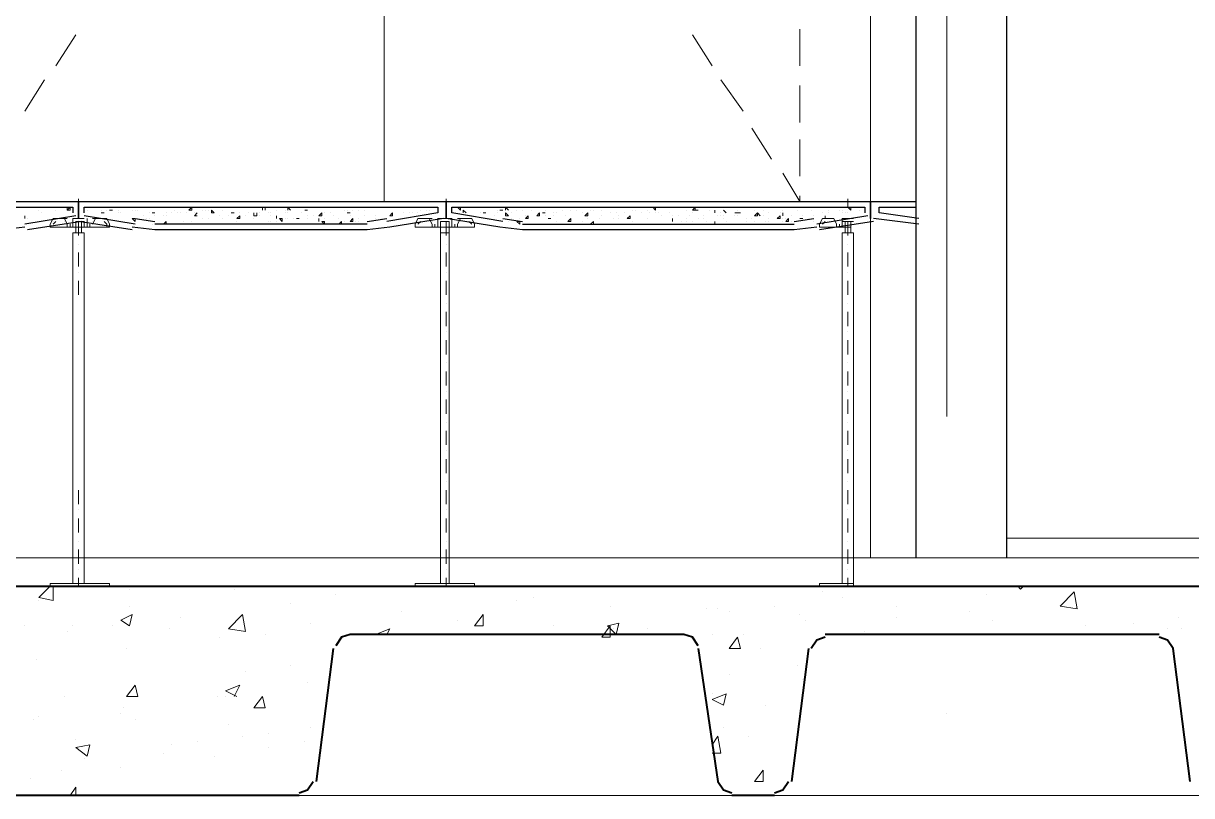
# Model space of a CAD drawing. Header units: millimetres. Extents: x 182 to 575, y -105 to 95.
# Drawn here: x 375.944 to 377.911, y 4.172 to 5.472 of the extents above; entities that cross this region are included whole.
import ezdxf

# ---------------------------------------------------------------- set-up
doc = ezdxf.new("R2010")
doc.units = ezdxf.units.MM
doc.header["$MEASUREMENT"] = 0
doc.layers.add('PDF_Geometry', color=7, linetype='Continuous')

msp = doc.modelspace()

# ---------------------------------------------------------------- linework, layer by layer
at = {"layer": 'PDF_Geometry', "lineweight": 13}
for points in [[(377.3702, 8.2245), (377.3702, 4.5722)], [(377.4988, 4.8103), (377.4988, 5.8103)], [(375.9988, 5.4007), (376.0321, 5.4531)], [(377.1036, 5.4007), (377.0702, 5.4531)], [(377.2512, 5.4626), (377.2512, 5.4007)], [(375.9464, 5.3245), (375.9798, 5.3769)], [(377.1559, 5.3245), (377.1179, 5.3769)], [(377.2512, 5.3674), (377.2512, 5.3055)], [(377.2036, 5.2436), (377.1702, 5.296)], [(377.2512, 5.2769), (377.2512, 5.215)], [(377.2512, 5.1817), (377.2512, 5.1722), (377.2226, 5.2198)], [(376.0369, 5.1769), (376.0369, 5.1626)], [(376.656, 5.1769), (376.656, 5.1626)], [(377.3321, 5.1769), (377.3321, 5.1626)], [(375.9464, 5.1626), (375.9464, 5.1626)], [(375.9464, 5.1626), (375.9464, 5.1626)], [(375.9702, 5.1626), (375.9702, 5.1626)], [(375.9702, 5.1579), (375.9702, 5.1579)], [(375.975, 5.1531), (375.975, 5.1531)], [(375.9798, 5.1722), (376.2321, 5.1722)], [(375.9845, 5.1626), (375.9845, 5.1626)], [(375.9988, 5.1626), (375.9988, 5.1626)], [(375.9988, 5.1579), (375.9988, 5.1579)], [(376.0036, 5.1626), (376.0036, 5.1626)], [(376.0179, 5.1626), (376.0179, 5.1579), (376.0226, 5.1626)], [(376.0226, 5.1626), (376.0226, 5.1626)], [(376.0274, 5.1579), (376.0274, 5.1579)], [(376.0369, 5.1531), (376.0369, 5.1531)], [(376.0512, 5.1626), (376.0512, 5.1626)], [(376.0512, 5.1579), (376.0512, 5.1579)], [(376.0702, 5.1626), (376.0702, 5.1626)], [(376.075, 5.1579), (376.075, 5.1579)], [(376.075, 5.1531), (376.0798, 5.1531)], [(376.0798, 5.1531), (376.0798, 5.1531)], [(376.0845, 5.1579), (376.0845, 5.1579)], [(376.094, 5.1579), (376.094, 5.1579)], [(376.1036, 5.1579), (376.1036, 5.1579)], [(376.1036, 5.1531), (376.1036, 5.1531)], [(376.1083, 5.1531), (376.1083, 5.1531)], [(376.1131, 5.1626), (376.1131, 5.1626)], [(376.1179, 5.1626), (376.1179, 5.1626)], [(376.1274, 5.1579), (376.1274, 5.1579)], [(376.1321, 5.1579), (376.1321, 5.1579)], [(376.1369, 5.1579), (376.1369, 5.1579)], [(376.1464, 5.1626), (376.1464, 5.1626)], [(376.1512, 5.1626), (376.1512, 5.1626)], [(376.156, 5.1531), (376.156, 5.1531)], [(376.1607, 5.1531), (376.1655, 5.1531)], [(376.1607, 5.1531), (376.1607, 5.1531)], [(376.1655, 5.1531), (376.1655, 5.1531)], [(376.175, 5.1626), (376.175, 5.1626)], [(376.1845, 5.1531), (376.1845, 5.1531)], [(376.1893, 5.1626), (376.1893, 5.1626)], [(376.1893, 5.1626), (376.1893, 5.1626)], [(376.194, 5.1626), (376.1893, 5.1626)], [(376.194, 5.1531), (376.194, 5.1531)], [(376.1988, 5.1579), (376.1988, 5.1579)], [(376.2036, 5.1531), (376.2036, 5.1531)], [(376.2083, 5.1531), (376.2083, 5.1531)], [(376.2083, 5.1531), (376.2083, 5.1531)], [(376.2179, 5.1531), (376.2179, 5.1531)], [(376.2274, 5.1579), (376.2274, 5.1579)], [(376.2274, 5.1579), (376.2274, 5.1579)], [(376.2369, 5.1483), (376.2321, 5.1483), (376.2369, 5.1531)], [(376.2321, 5.1531), (376.2321, 5.1531)], [(376.2369, 5.1531), (376.2369, 5.1531)], [(376.2464, 5.1579), (376.2464, 5.1579)], [(376.2512, 5.1579), (376.2512, 5.1579)], [(376.256, 5.1579), (376.256, 5.1579)], [(376.2607, 5.1626), (376.2607, 5.1626)], [(376.2655, 5.1531), (376.2655, 5.1531)], [(376.2702, 5.1626), (376.2702, 5.1626)], [(376.275, 5.1626), (376.275, 5.1626)], [(376.275, 5.1626), (376.275, 5.1626)], [(376.275, 5.1626), (376.275, 5.1626)], [(376.2798, 5.1626), (376.2798, 5.1626)], [(376.2798, 5.1579), (376.2798, 5.1579)], [(376.2988, 5.1531), (376.2988, 5.1531)], [(376.3083, 5.1531), (376.3083, 5.1531)], [(376.3226, 5.1531), (376.3226, 5.1531)], [(376.3369, 5.1531), (376.3369, 5.1483), (376.3321, 5.1483), (376.3321, 5.1531)], [(376.3321, 5.1531), (376.3321, 5.1531)], [(376.3321, 5.1531), (376.3321, 5.1531)], [(376.3417, 5.1531), (376.3417, 5.1531)], [(376.3464, 5.1579), (376.3464, 5.1626), (376.3512, 5.1626), (376.3512, 5.1579)], [(376.356, 5.1722), (376.6036, 5.1722)], [(376.356, 5.1531), (376.356, 5.1531)], [(376.3607, 5.1531), (376.3607, 5.1531)], [(376.3702, 5.1579), (376.3702, 5.1579)], [(376.3845, 5.1626), (376.3845, 5.1626)], [(376.3845, 5.1579), (376.3845, 5.1579)], [(376.3845, 5.1531), (376.3845, 5.1531)], [(376.3893, 5.1579), (376.3893, 5.1626), (376.394, 5.1579)], [(376.3893, 5.1579), (376.3893, 5.1579)], [(376.3893, 5.1531), (376.3893, 5.1531)], [(376.4036, 5.1626), (376.4036, 5.1626)], [(376.4083, 5.1626), (376.4083, 5.1626)], [(376.4131, 5.1531), (376.4131, 5.1531)], [(376.4179, 5.1579), (376.4179, 5.1579)], [(376.4226, 5.1579), (376.4226, 5.1579)], [(376.4464, 5.1626), (376.4464, 5.1626)], [(376.4512, 5.1531), (376.4512, 5.1531)], [(376.4607, 5.1531), (376.4607, 5.1531)], [(376.4607, 5.1531), (376.4607, 5.1531)], [(376.4845, 5.1579), (376.4845, 5.1579)], [(376.4845, 5.1579), (376.4845, 5.1579)], [(376.4893, 5.1579), (376.4893, 5.1579)], [(376.494, 5.1531), (376.494, 5.1531)], [(376.4988, 5.1579), (376.4988, 5.1579)], [(376.5083, 5.1579), (376.5083, 5.1579)], [(376.5179, 5.1626), (376.5179, 5.1626)], [(376.5179, 5.1579), (376.5179, 5.1579)], [(376.5369, 5.1626), (376.5369, 5.1626)], [(376.5464, 5.1626), (376.5464, 5.1626)], [(376.5798, 5.1626), (376.5798, 5.1626)], [(376.5845, 5.1531), (376.5845, 5.1531)], [(376.594, 5.1531), (376.594, 5.1531)], [(376.5988, 5.1531), (376.5988, 5.1531)], [(376.6083, 5.1626), (376.6083, 5.1626)], [(376.6083, 5.1626), (376.6083, 5.1626)], [(376.6083, 5.1531), (376.6083, 5.1531)], [(376.6131, 5.1626), (376.6131, 5.1626)], [(376.6131, 5.1626), (376.6131, 5.1626)], [(376.6131, 5.1579), (376.6131, 5.1579)], [(376.6226, 5.1579), (376.6226, 5.1579)], [(376.6274, 5.1579), (376.6274, 5.1579)], [(376.6369, 5.1626), (376.6369, 5.1626)], [(376.656, 5.1531), (376.656, 5.1531)], [(376.675, 5.1626), (376.675, 5.1626)], [(376.6845, 5.1531), (376.6845, 5.1579), (376.6893, 5.1531)], [(376.6845, 5.1531), (376.6845, 5.1531)], [(376.7036, 5.1626), (376.7036, 5.1626)], [(376.7131, 5.1531), (376.7131, 5.1531)], [(376.7226, 5.1531), (376.7226, 5.1531)], [(376.7226, 5.1531), (376.7226, 5.1531)], [(376.7321, 5.1722), (376.9798, 5.1722)], [(376.7417, 5.1626), (376.7417, 5.1626)], [(376.7417, 5.1579), (376.7417, 5.1579)], [(376.7417, 5.1531), (376.7417, 5.1531)], [(376.7512, 5.1579), (376.7512, 5.1579)], [(376.7559, 5.1579), (376.7559, 5.1626), (376.7607, 5.1579)], [(376.7559, 5.1579), (376.7559, 5.1579)], [(376.7655, 5.1626), (376.7655, 5.1626)], [(376.7655, 5.1531), (376.7655, 5.1531)], [(376.7702, 5.1626), (376.7702, 5.1626)], [(376.775, 5.1579), (376.775, 5.1579)], [(376.7845, 5.1579), (376.7845, 5.1579)], [(376.794, 5.1626), (376.794, 5.1626)], [(376.7988, 5.1579), (376.7988, 5.1579)], [(376.8036, 5.1626), (376.8036, 5.1626)], [(376.8179, 5.1531), (376.8179, 5.1531)], [(376.8226, 5.1579), (376.8226, 5.1579)], [(376.8226, 5.1531), (376.8226, 5.1531)], [(376.8369, 5.1531), (376.8369, 5.1531)], [(376.8417, 5.1531), (376.8417, 5.1531)], [(376.8512, 5.1579), (376.8512, 5.1579)], [(376.8655, 5.1579), (376.8655, 5.1579)], [(376.8655, 5.1579), (376.8655, 5.1579)], [(376.875, 5.1579), (376.875, 5.1579)], [(376.8845, 5.1531), (376.8845, 5.1531)], [(376.894, 5.1626), (376.894, 5.1626)], [(376.894, 5.1626), (376.894, 5.1626)], [(376.8988, 5.1579), (376.8988, 5.1579)], [(376.9036, 5.1579), (376.9036, 5.1579)], [(376.9179, 5.1579), (376.9179, 5.1579)], [(376.9321, 5.1531), (376.9321, 5.1531)], [(376.9369, 5.1626), (376.9369, 5.1626)], [(376.9417, 5.1531), (376.9417, 5.1531)], [(376.9512, 5.1626), (376.9512, 5.1626)], [(376.956, 5.1531), (376.956, 5.1531)], [(376.9702, 5.1579), (376.9702, 5.1579)], [(376.975, 5.1579), (376.975, 5.1579)], [(376.9845, 5.1531), (376.9845, 5.1531)], [(376.994, 5.1579), (376.994, 5.1579)], [(376.9988, 5.1531), (376.9988, 5.1531)], [(377.0036, 5.1626), (377.0036, 5.1626)], [(377.0036, 5.1626), (377.0036, 5.1626)], [(377.0083, 5.1531), (377.0083, 5.1531)], [(377.0131, 5.1531), (377.0131, 5.1531)], [(377.0226, 5.1626), (377.0226, 5.1626)], [(377.0321, 5.1531), (377.0321, 5.1531)], [(377.0369, 5.1626), (377.0369, 5.1626)], [(377.0369, 5.1626), (377.0369, 5.1626)], [(377.0369, 5.1626), (377.0369, 5.1626)], [(377.0607, 5.1579), (377.0607, 5.1579)], [(377.0655, 5.1626), (377.0655, 5.1626)], [(377.0655, 5.1626), (377.0702, 5.1626)], [(377.0702, 5.1626), (377.0702, 5.1626)], [(377.0702, 5.1531), (377.0702, 5.1531)], [(377.075, 5.1626), (377.075, 5.1626)], [(377.0798, 5.1579), (377.0798, 5.1579)], [(377.094, 5.1626), (377.094, 5.1626)], [(377.0988, 5.1579), (377.0988, 5.1579)], [(377.1036, 5.1722), (377.3702, 5.1722)], [(377.1083, 5.1531), (377.1083, 5.1531)], [(377.1179, 5.1531), (377.1179, 5.1531)], [(377.1226, 5.1626), (377.1226, 5.1626)], [(377.1226, 5.1579), (377.1226, 5.1579)], [(377.1417, 5.1531), (377.1417, 5.1531)], [(377.1464, 5.1626), (377.1464, 5.1626)], [(377.1464, 5.1579), (377.1464, 5.1579)], [(377.1464, 5.1531), (377.1464, 5.1531)], [(377.1512, 5.1531), (377.1512, 5.1531)], [(377.175, 5.1626), (377.175, 5.1626)], [(377.175, 5.1579), (377.175, 5.1579)], [(377.1798, 5.1483), (377.1798, 5.1531), (377.175, 5.1483), (377.1798, 5.1483), (377.1798, 5.1531), (377.1845, 5.1483)], [(377.1893, 5.1626), (377.1893, 5.1626)], [(377.1893, 5.1579), (377.1893, 5.1579)], [(377.1988, 5.1531), (377.1988, 5.1531)], [(377.2083, 5.1626), (377.2083, 5.1626)], [(377.2179, 5.1626), (377.2179, 5.1626)], [(377.2179, 5.1531), (377.2179, 5.1531)], [(377.2226, 5.1579), (377.2226, 5.1579)], [(377.2417, 5.1626), (377.2417, 5.1626)], [(377.2464, 5.1579), (377.2464, 5.1579)], [(377.2512, 5.1626), (377.2512, 5.1626)], [(377.2702, 5.1579), (377.2702, 5.1579)], [(377.2893, 5.1531), (377.2893, 5.1531)], [(377.2988, 5.1579), (377.2988, 5.1579)], [(377.2988, 5.1531), (377.2988, 5.1531)], [(377.2988, 5.1531), (377.2988, 5.1531)], [(377.3179, 5.1579), (377.3179, 5.1579)], [(377.3226, 5.1579), (377.3226, 5.1579)], [(377.3226, 5.1531), (377.3226, 5.1531)], [(377.3274, 5.1531), (377.3274, 5.1531)], [(377.3321, 5.1531), (377.3321, 5.1531)], [(377.3417, 5.1626), (377.3417, 5.1626)], [(377.3512, 5.1626), (377.3512, 5.1626)], [(377.3512, 5.1579), (377.3512, 5.1579)], [(377.3512, 5.1579), (377.3512, 5.1579)], [(377.3512, 5.1579), (377.3512, 5.1579)], [(375.9464, 5.1483), (375.9464, 5.1483)], [(375.9464, 5.1436), (375.9464, 5.1436)], [(375.9512, 5.1436), (375.9512, 5.1436)], [(376.0369, 5.1388), (376.0369, 5.115)], [(376.1321, 5.1436), (376.1321, 5.1436)], [(376.1464, 5.1483), (376.1464, 5.1483)], [(376.1512, 5.1436), (376.1512, 5.1436)], [(376.156, 5.1436), (376.156, 5.1436)], [(376.1607, 5.1341), (376.1607, 5.1341)], [(376.1655, 5.1483), (376.1655, 5.1483)], [(376.1798, 5.1483), (376.1798, 5.1483)], [(376.1798, 5.1341), (376.1845, 5.1388), (376.1845, 5.1341)], [(376.1845, 5.1483), (376.1845, 5.1483)], [(376.1893, 5.1341), (376.1893, 5.1341)], [(376.194, 5.1341), (376.194, 5.1341)], [(376.194, 5.1341), (376.194, 5.1341)], [(376.194, 5.1341), (376.194, 5.1341)], [(376.2036, 5.1341), (376.2036, 5.1341)], [(376.2131, 5.1388), (376.2131, 5.1388)], [(376.2274, 5.1388), (376.2274, 5.1388)], [(376.2369, 5.1483), (376.2369, 5.1483)], [(376.2464, 5.1436), (376.2464, 5.1436)], [(376.256, 5.1436), (376.256, 5.1436)], [(376.256, 5.1436), (376.256, 5.1436)], [(376.275, 5.1483), (376.275, 5.1483)], [(376.2798, 5.1436), (376.2798, 5.1436)], [(376.2893, 5.1483), (376.2893, 5.1483)], [(376.3036, 5.1388), (376.3036, 5.1388)], [(376.3083, 5.1483), (376.3083, 5.1483)], [(376.3083, 5.1483), (376.3083, 5.1483)], [(376.3179, 5.1483), (376.3179, 5.1483)], [(376.3274, 5.1341), (376.3274, 5.1341)], [(376.3321, 5.1436), (376.3321, 5.1436)], [(376.3321, 5.1341), (376.3321, 5.1341)], [(376.3417, 5.1483), (376.3417, 5.1483)], [(376.356, 5.1388), (376.356, 5.1388)], [(376.3607, 5.1483), (376.3607, 5.1483)], [(376.3607, 5.1388), (376.3607, 5.1388)], [(376.3702, 5.1483), (376.3702, 5.1483)], [(376.3702, 5.1436), (376.3702, 5.1436)], [(376.3702, 5.1388), (376.3702, 5.1388)], [(376.3702, 5.1341), (376.3702, 5.1341)], [(376.3845, 5.1436), (376.3845, 5.1436)], [(376.3893, 5.1436), (376.3893, 5.1436)], [(376.3988, 5.1436), (376.3988, 5.1436)], [(376.3988, 5.1436), (376.3988, 5.1436)], [(376.4083, 5.1436), (376.4083, 5.1436)], [(376.4083, 5.1436), (376.4083, 5.1436)], [(376.4226, 5.1483), (376.4226, 5.1483)], [(376.4226, 5.1436), (376.4226, 5.1436)], [(376.4321, 5.1483), (376.4321, 5.1483)], [(376.4321, 5.1483), (376.4321, 5.1483)], [(376.4321, 5.1483), (376.4321, 5.1483)], [(376.4417, 5.1483), (376.4417, 5.1483)], [(376.4417, 5.1388), (376.4417, 5.1388)], [(376.4512, 5.1436), (376.4512, 5.1436)], [(376.4607, 5.1341), (376.4607, 5.1341)], [(376.4655, 5.1483), (376.4655, 5.1483)], [(376.4702, 5.1341), (376.4702, 5.1341)], [(376.475, 5.1436), (376.475, 5.1436)], [(376.4845, 5.1388), (376.4845, 5.1388)], [(376.4845, 5.1388), (376.4845, 5.1388)], [(376.494, 5.1483), (376.494, 5.1483)], [(376.5036, 5.1388), (376.5036, 5.1388)], [(376.5036, 5.1388), (376.5036, 5.1388)], [(376.5083, 5.1436), (376.5083, 5.1436)], [(376.5083, 5.1388), (376.5083, 5.1388)], [(376.5131, 5.1341), (376.5131, 5.1341)], [(376.5131, 5.1341), (376.5131, 5.1341)], [(376.5179, 5.1483), (376.5179, 5.1483)], [(376.5226, 5.1341), (376.5226, 5.1341)], [(376.5226, 5.1341), (376.5226, 5.1341)], [(376.5321, 5.1388), (376.5321, 5.1388)], [(376.5369, 5.1483), (376.5369, 5.1483)], [(376.5369, 5.1436), (376.5369, 5.1436)], [(376.5369, 5.1436), (376.5369, 5.1436)], [(376.5464, 5.1436), (376.5464, 5.1436)], [(376.5464, 5.1436), (376.5464, 5.1436)], [(376.5607, 5.1483), (376.5607, 5.1483)], [(376.5655, 5.1483), (376.5655, 5.1483)], [(376.5655, 5.1483), (376.5655, 5.1483)], [(376.656, 5.1388), (376.656, 5.115)], [(376.7369, 5.1483), (376.7369, 5.1483)], [(376.7607, 5.1388), (376.7607, 5.1388)], [(376.7655, 5.1436), (376.7655, 5.1436)], [(376.775, 5.1388), (376.775, 5.1388)], [(376.7798, 5.1436), (376.7798, 5.1436)], [(376.7845, 5.1341), (376.7845, 5.1341)], [(376.7893, 5.1483), (376.7893, 5.1483)], [(376.794, 5.1436), (376.794, 5.1436)], [(376.8083, 5.1483), (376.8083, 5.1483)], [(376.8179, 5.1341), (376.8179, 5.1341)], [(376.8226, 5.1483), (376.8226, 5.1483)], [(376.8274, 5.1436), (376.8274, 5.1436)], [(376.8274, 5.1436), (376.8321, 5.1436)], [(376.8321, 5.1436), (376.8321, 5.1436)], [(376.8369, 5.1483), (376.8369, 5.1483)], [(376.8417, 5.1388), (376.8417, 5.1388)], [(376.8512, 5.1341), (376.8512, 5.1341)], [(376.8512, 5.1341), (376.8512, 5.1341)], [(376.856, 5.1483), (376.856, 5.1483)], [(376.856, 5.1341), (376.856, 5.1341)], [(376.8655, 5.1436), (376.8655, 5.1436)], [(376.875, 5.1341), (376.875, 5.1341)], [(376.8845, 5.1388), (376.8845, 5.1388)], [(376.8845, 5.1341), (376.8845, 5.1341)], [(376.894, 5.1436), (376.894, 5.1436)], [(376.9036, 5.1388), (376.9036, 5.1388)], [(376.9131, 5.1436), (376.9131, 5.1436)], [(376.9179, 5.1483), (376.9179, 5.1483)], [(376.9179, 5.1341), (376.9179, 5.1341)], [(376.9179, 5.1341), (376.9179, 5.1341)], [(376.9369, 5.1436), (376.9369, 5.1436)], [(376.9369, 5.1341), (376.9369, 5.1341)], [(376.9369, 5.1341), (376.9369, 5.1341)], [(376.9417, 5.1341), (376.9417, 5.1341)], [(376.9464, 5.1483), (376.9464, 5.1483)], [(376.9464, 5.1436), (376.9464, 5.1436)], [(376.9655, 5.1483), (376.9655, 5.1483)], [(376.9702, 5.1388), (376.9702, 5.1388)], [(376.994, 5.1436), (376.994, 5.1436)], [(377.0179, 5.1483), (377.0179, 5.1483)], [(377.0179, 5.1341), (377.0179, 5.1341)], [(377.0321, 5.1341), (377.0321, 5.1341)], [(377.0369, 5.1483), (377.0369, 5.1483)], [(377.0369, 5.1436), (377.0369, 5.1436)], [(377.0464, 5.1483), (377.0464, 5.1483)], [(377.0512, 5.1388), (377.0512, 5.1388)], [(377.0607, 5.1436), (377.0607, 5.1436)], [(377.0607, 5.1388), (377.0607, 5.1388)], [(377.0655, 5.1483), (377.0655, 5.1483)], [(377.0702, 5.1388), (377.0702, 5.1388)], [(377.0798, 5.1436), (377.0798, 5.1436)], [(377.0893, 5.1483), (377.0893, 5.1483)], [(377.0893, 5.1436), (377.0893, 5.1436)], [(377.094, 5.1388), (377.094, 5.1388)], [(377.0988, 5.1341), (377.0988, 5.1341)], [(377.1083, 5.1388), (377.1083, 5.1388)], [(377.1131, 5.1483), (377.1131, 5.1483)], [(377.1179, 5.1483), (377.1179, 5.1483)], [(377.1226, 5.1483), (377.1226, 5.1483)], [(377.1226, 5.1436), (377.1226, 5.1436)], [(377.1274, 5.1388), (377.1274, 5.1388)], [(377.1417, 5.1483), (377.1417, 5.1483)], [(377.1464, 5.1483), (377.1464, 5.1483)], [(377.1607, 5.1436), (377.1607, 5.1436)], [(377.1607, 5.1388), (377.1607, 5.1388)], [(377.1702, 5.1436), (377.1702, 5.1436)], [(377.175, 5.1483), (377.175, 5.1483)], [(377.175, 5.1388), (377.175, 5.1388)], [(377.1798, 5.1483), (377.1798, 5.1483)], [(377.1798, 5.1341), (377.1798, 5.1341)], [(377.1798, 5.1341), (377.1845, 5.1341)], [(377.1893, 5.1483), (377.1893, 5.1483)], [(377.194, 5.1388), (377.194, 5.1388)], [(377.1988, 5.1436), (377.1988, 5.1436)], [(377.1988, 5.1388), (377.1988, 5.1388)], [(377.2226, 5.1483), (377.2226, 5.1483)], [(377.2226, 5.1436), (377.2226, 5.1436)], [(377.2226, 5.1388), (377.2226, 5.1388)], [(377.2274, 5.1436), (377.2274, 5.1436)], [(377.2369, 5.1483), (377.2369, 5.1483)], [(377.2369, 5.1388), (377.2369, 5.1388)], [(377.2512, 5.1436), (377.2512, 5.1436)], [(377.2512, 5.1436), (377.2512, 5.1436)], [(377.256, 5.1436), (377.2512, 5.1436)], [(377.2512, 5.1436), (377.2512, 5.1436)], [(377.2512, 5.1436), (377.2512, 5.1436)], [(377.256, 5.1483), (377.256, 5.1483)], [(377.2655, 5.1436), (377.2655, 5.1436)], [(377.275, 5.1483), (377.275, 5.1483)], [(377.275, 5.1388), (377.275, 5.1388)], [(377.294, 5.1483), (377.294, 5.1483)], [(377.294, 5.1436), (377.294, 5.1436)], [(377.3321, 5.1388), (377.3321, 5.115)], [(376.0369, 5.1007), (376.0369, 5.1007)], [(376.656, 5.1007), (376.656, 5.1007)], [(377.3321, 5.1007), (377.3321, 5.1007)], [(376.0369, 5.0864), (376.0369, 5.0626)], [(376.656, 5.0864), (376.656, 5.0626)], [(377.3321, 5.0864), (377.3321, 5.0626)], [(376.0369, 5.0531), (376.0369, 5.0531)], [(376.0369, 5.0388), (376.0369, 5.015)], [(376.656, 5.0531), (376.656, 5.0531)], [(376.656, 5.0388), (376.656, 5.015)], [(377.3321, 5.0531), (377.3321, 5.0531)], [(377.3321, 5.0388), (377.3321, 5.015)], [(376.656, 5.0007), (376.656, 5.0007)], [(377.3321, 5.0007), (377.3321, 5.0007)], [(376.656, 4.9864), (376.656, 4.9626)], [(377.3321, 4.9864), (377.3321, 4.9626)], [(376.656, 4.9531), (376.656, 4.9531)], [(376.656, 4.9388), (376.656, 4.915)], [(377.3321, 4.9531), (377.3321, 4.9531)], [(377.3321, 4.9388), (377.3321, 4.915)], [(376.656, 4.9007), (376.656, 4.9007)], [(377.3321, 4.9007), (377.3321, 4.9007)], [(376.656, 4.8864), (376.656, 4.8626)], [(377.3321, 4.8864), (377.3321, 4.8626)], [(376.656, 4.8531), (376.656, 4.8531)], [(376.656, 4.8388), (376.656, 4.815)], [(377.3321, 4.8531), (377.3321, 4.8531)], [(377.3321, 4.8388), (377.3321, 4.815)], [(376.656, 4.8007), (376.656, 4.8007)], [(377.3321, 4.8007), (377.3321, 4.8007)], [(376.656, 4.7864), (376.656, 4.7626)], [(377.3321, 4.7864), (377.3321, 4.7626)], [(376.656, 4.7531), (376.656, 4.7531)], [(377.3321, 4.7531), (377.3321, 4.7531)], [(376.656, 4.7388), (376.656, 4.715)], [(377.3321, 4.7388), (377.3321, 4.715)], [(376.656, 4.7007), (376.656, 4.7007)], [(377.3321, 4.7007), (377.3321, 4.7007)], [(376.0369, 4.6864), (376.0369, 4.6626)], [(376.656, 4.6864), (376.656, 4.6626)], [(377.3321, 4.6864), (377.3321, 4.6626)], [(376.0369, 4.6531), (376.0369, 4.6531)], [(376.656, 4.6531), (376.656, 4.6531)], [(377.3321, 4.6531), (377.3321, 4.6531)], [(376.0369, 4.6388), (376.0369, 4.615)], [(376.656, 4.6388), (376.656, 4.615)], [(377.3321, 4.6388), (377.3321, 4.615)], [(377.5988, 4.6055), (382.8702, 4.6055)], [(376.0369, 4.6007), (376.0369, 4.6007)], [(376.0369, 4.5864), (376.0369, 4.5626)], [(376.656, 4.6007), (376.656, 4.6007)], [(376.656, 4.5864), (376.656, 4.5626)], [(377.3321, 4.6007), (377.3321, 4.6007)], [(377.3321, 4.5864), (377.3321, 4.5626)], [(364.4655, 4.5722), (383.4702, 4.5722)], [(376.0369, 4.5531), (376.0369, 4.5531)], [(376.656, 4.5531), (376.656, 4.5531)], [(377.3321, 4.5531), (377.3321, 4.5531)], [(376.0369, 4.5388), (376.0369, 4.5245)], [(376.1321, 4.5245), (376.0417, 4.5245)], [(376.656, 4.5388), (376.656, 4.5245)], [(377.3321, 4.5388), (377.3321, 4.5245)], [(377.4988, 4.3103), (377.4988, 4.3103)], [(387.8893, 4.1722), (383.2464, 4.1722), (364.6702, 4.1722), (364.7226, 4.1722)]]:
    msp.add_lwpolyline(points, dxfattribs=at)
at = {"layer": 'PDF_Geometry', "lineweight": 20}
for points in [[(375.7226, 5.1722), (375.7226, 7.315), (377.3702, 7.315), (377.3702, 5.1722)], [(376.6369, 5.1293), (376.6369, 5.1341)], [(376.6702, 5.1293), (376.6702, 5.1341)], [(375.9893, 4.5245), (376.0893, 4.5245), (375.9893, 4.5245), (376.0893, 4.5245), (376.0893, 4.5293), (375.9893, 4.5293), (375.9893, 4.5245), (376.0893, 4.5245)], [(376.0893, 4.5245), (376.0893, 4.5293), (375.9893, 4.5293), (375.9893, 4.5245), (376.0893, 4.5245), (375.9893, 4.5245)], [(376.6036, 4.5245), (376.7036, 4.5245), (376.6036, 4.5245), (376.7036, 4.5245), (376.7036, 4.5293), (376.6036, 4.5293), (376.6036, 4.5245), (376.7036, 4.5245)], [(376.7036, 4.5245), (376.7036, 4.5293), (376.6036, 4.5293), (376.6036, 4.5245), (376.7036, 4.5245), (376.6036, 4.5245)]]:
    msp.add_lwpolyline(points, close=True, dxfattribs=at)
for points in [[(376.5512, 7.315), (376.5512, 5.1722)], [(376.0179, 5.1293), (376.0179, 5.1341), (376.0131, 5.1436), (375.994, 5.1436), (376.0179, 5.1436), (375.994, 5.1436), (375.9893, 5.1341), (375.9893, 5.1293), (376.0893, 5.1293)], [(375.994, 5.1436), (375.9893, 5.1341)], [(375.9893, 5.1293), (375.9893, 5.1341), (375.9893, 5.1293)], [(375.994, 5.1436), (375.994, 5.1436)], [(375.9988, 5.1388), (375.994, 5.1341)], [(375.994, 5.1388), (375.994, 5.1388)], [(376.0131, 5.1436), (376.0179, 5.1341), (376.0131, 5.1436)], [(376.0131, 5.1388), (376.0131, 5.1388)], [(376.0179, 5.1436), (376.0179, 5.1436)], [(376.0274, 5.1436), (376.0464, 5.1436), (376.0274, 5.1436), (376.0274, 5.1293), (376.0274, 5.1388), (376.0274, 5.1293), (376.0226, 5.1293), (376.0274, 5.1293), (376.0226, 5.1293), (376.0226, 5.1341), (376.0226, 5.1293)], [(376.0274, 5.1436), (376.0274, 5.1436)], [(376.0274, 5.1388), (376.0274, 5.1388)], [(376.0321, 5.1198), (376.0321, 5.1388), (376.0464, 5.1388), (376.0464, 5.1293), (376.0464, 5.1388)], [(376.0321, 5.1388), (376.0321, 5.1388)], [(376.0369, 5.1388), (376.0369, 5.1293)], [(376.0417, 5.1388), (376.0417, 5.1198)], [(376.0464, 5.1436), (376.0464, 5.1436)], [(376.0464, 5.1388), (376.0464, 5.1388)], [(376.0464, 5.1388), (376.0464, 5.1388)], [(376.056, 5.1341), (376.056, 5.1293), (376.0512, 5.1293), (376.056, 5.1293), (376.0464, 5.1293)], [(376.0512, 5.1436), (376.0512, 5.1293)], [(376.056, 5.1293), (376.056, 5.1341), (376.056, 5.1293)], [(376.0655, 5.1436), (376.0607, 5.1341)], [(376.0798, 5.1436), (376.0607, 5.1436), (376.0845, 5.1436), (376.0893, 5.1341), (376.0845, 5.1436), (376.0607, 5.1436)], [(376.0607, 5.1341), (376.0655, 5.1436), (376.0607, 5.1341)], [(376.0607, 5.1436), (376.0607, 5.1436)], [(376.0607, 5.1388), (376.0607, 5.1388)], [(376.0845, 5.1293), (376.0845, 5.1341), (376.0798, 5.1388)], [(376.0798, 5.1388), (376.0798, 5.1388)], [(376.0845, 5.1436), (376.0845, 5.1436)], [(376.0893, 5.1293), (376.0893, 5.1341), (376.0893, 5.1293)], [(376.6321, 5.1436), (376.6083, 5.1436), (376.6036, 5.1341), (376.6036, 5.1293), (376.7036, 5.1293), (376.7036, 5.1341), (376.7036, 5.1293), (376.7036, 5.1341)], [(376.6083, 5.1436), (376.6036, 5.1341)], [(376.6036, 5.1293), (376.6036, 5.1341), (376.6036, 5.1293)], [(376.6083, 5.1436), (376.6321, 5.1436), (376.6083, 5.1436)], [(376.6083, 5.1436), (376.6083, 5.1436)], [(376.6131, 5.1388), (376.6083, 5.1341)], [(376.6083, 5.1388), (376.6083, 5.1388)], [(376.6321, 5.1293), (376.6321, 5.1341), (376.6274, 5.1436)], [(376.6274, 5.1436), (376.6321, 5.1341), (376.6274, 5.1436)], [(376.6321, 5.1436), (376.6321, 5.1436)], [(376.6321, 5.1388), (376.6321, 5.1388)], [(376.6655, 5.1388), (376.6655, 5.1293), (376.6655, 5.1436), (376.6417, 5.1436), (376.6417, 5.1293), (376.6417, 5.1388)], [(376.6417, 5.1436), (376.6417, 5.1436)], [(376.6607, 5.1436), (376.6464, 5.1436)], [(376.6702, 5.1293), (376.6655, 5.1293), (376.6702, 5.1293), (376.6607, 5.1293), (376.6607, 5.1388), (376.6464, 5.1388), (376.6464, 5.1293)], [(376.6464, 5.1388), (376.6464, 5.1388)], [(376.6464, 5.1388), (376.6464, 5.1388)], [(376.6464, 5.1388), (376.6464, 5.1198)], [(376.656, 5.1388), (376.656, 5.1293)], [(376.6607, 5.1388), (376.6607, 5.1388)], [(376.6607, 5.1388), (376.6607, 5.1388)], [(376.6607, 5.1388), (376.6607, 5.1198)], [(376.6655, 5.1436), (376.6655, 5.1436)], [(376.6798, 5.1436), (376.675, 5.1341), (376.675, 5.1293)], [(376.6988, 5.1436), (376.7036, 5.1341), (376.6988, 5.1436), (376.675, 5.1436)], [(376.675, 5.1341), (376.6798, 5.1436), (376.675, 5.1341)], [(376.675, 5.1436), (376.6988, 5.1436), (376.675, 5.1436)], [(376.675, 5.1436), (376.675, 5.1436)], [(376.675, 5.1388), (376.675, 5.1388)], [(376.6988, 5.1341), (376.694, 5.1388)], [(376.6988, 5.1436), (376.6988, 5.1436)], [(376.6988, 5.1388), (376.6988, 5.1388)], [(377.3131, 5.1341), (377.3131, 5.1293), (377.3131, 5.1341), (377.3083, 5.1436), (377.2893, 5.1436), (377.2845, 5.1341), (377.2893, 5.1436)], [(377.2845, 5.1341), (377.2845, 5.1293), (377.2845, 5.1341), (377.2845, 5.1293), (377.3369, 5.1293)], [(377.3083, 5.1436), (377.2893, 5.1436), (377.3083, 5.1436)], [(377.2893, 5.1436), (377.2893, 5.1436)], [(377.294, 5.1388), (377.2893, 5.1341)], [(377.2893, 5.1388), (377.2893, 5.1388)], [(377.3083, 5.1436), (377.3131, 5.1341), (377.3083, 5.1436)], [(377.3083, 5.1436), (377.3083, 5.1436)], [(377.3083, 5.1388), (377.3083, 5.1388)], [(377.3417, 5.1388), (377.3226, 5.1388), (377.3226, 5.1293), (377.3179, 5.1293), (377.3226, 5.1293), (377.3131, 5.1293)], [(377.3179, 5.1341), (377.3179, 5.1293)], [(377.3417, 5.1436), (377.3226, 5.1436), (377.3417, 5.1436)], [(377.3226, 5.1436), (377.3226, 5.1293), (377.3226, 5.1388)], [(377.3226, 5.1436), (377.3226, 5.1436)], [(377.3226, 5.1388), (377.3226, 5.1388)], [(377.3274, 5.1388), (377.3274, 5.1198)], [(377.3321, 5.1388), (377.3321, 5.1293)], [(377.3369, 5.1388), (377.3369, 5.1198)], [(375.9893, 5.1293), (375.9893, 5.1293)], [(376.0226, 5.1293), (376.0226, 5.1293)], [(376.0274, 5.1293), (376.0274, 5.1293)], [(376.0464, 4.5293), (376.0464, 5.1198), (376.0274, 5.1198), (376.0274, 4.5293)], [(376.0464, 5.1293), (376.0464, 5.1293)], [(376.0512, 5.1293), (376.0512, 5.1293)], [(376.056, 5.1293), (376.056, 5.1293)], [(376.0893, 5.1293), (376.0893, 5.1293)], [(376.6036, 5.1293), (376.6036, 5.1293)], [(376.6369, 5.1293), (376.6369, 5.1293)], [(376.6369, 5.1293), (376.6417, 5.1293), (376.6369, 5.1293), (376.6417, 5.1293)], [(376.6417, 5.1293), (376.6417, 5.1293)], [(376.6607, 4.5293), (376.6607, 5.1198), (376.6464, 5.1198), (376.6464, 4.5293)], [(376.6655, 5.1293), (376.6655, 5.1293)], [(376.6702, 5.1293), (376.6702, 5.1293)], [(376.7036, 5.1293), (376.7036, 5.1293)], [(377.2845, 5.1293), (377.2845, 5.1293)], [(377.3226, 4.5293), (377.3226, 5.1198), (377.3417, 5.1198), (377.3417, 4.5245), (377.2845, 4.5245), (377.3417, 4.5245), (377.2845, 4.5245), (377.2845, 4.5293), (377.3417, 4.5293), (377.2845, 4.5293), (377.2845, 4.5245), (377.3417, 4.5245), (377.2845, 4.5245), (377.3417, 4.5245)], [(377.3131, 5.1293), (377.3131, 5.1293)], [(377.3179, 5.1293), (377.3179, 5.1293)], [(377.3226, 5.1293), (377.3226, 5.1293)]]:
    msp.add_lwpolyline(points, dxfattribs=at)
at = {"layer": 'PDF_Geometry', "lineweight": 25}
for points in [[(377.4464, 5.7055), (377.4464, 4.5722)], [(377.5988, 5.7055), (377.5988, 4.5722)], [(375.9464, 5.1293), (375.9083, 5.1245), (375.5512, 5.1245), (375.5131, 5.1293), (375.4226, 5.1436), (375.4226, 5.1722), (376.0369, 5.1722), (376.0369, 5.1436), (376.0369, 5.1722), (376.656, 5.1722), (376.656, 5.1436), (376.656, 5.1722), (377.3702, 5.1722), (377.3702, 5.1436), (377.3702, 5.1722), (377.4464, 5.1722)], [(375.5179, 5.1388), (375.4321, 5.1531), (375.4321, 5.1626), (376.0274, 5.1626), (376.0274, 5.1531)], [(376.0464, 5.1531), (376.0464, 5.1626), (376.6417, 5.1626), (376.6417, 5.1531), (376.556, 5.1388)], [(376.7512, 5.1388), (376.6655, 5.1531), (376.6655, 5.1626), (377.3607, 5.1626), (377.3607, 5.1531)], [(377.4512, 5.1436), (377.3845, 5.1531), (377.3845, 5.1626), (377.4464, 5.1626)], [(376.0321, 5.1483), (375.9464, 5.1341)], [(376.0417, 5.1388), (375.9512, 5.1245)], [(376.1274, 5.1245), (376.0369, 5.1388)], [(376.1321, 5.1341), (376.0464, 5.1483)], [(376.6512, 5.1436), (376.5607, 5.1293), (376.5226, 5.1245), (376.1655, 5.1245), (376.1274, 5.1293)], [(376.1321, 5.1436), (376.1655, 5.1388)], [(376.5226, 5.1341), (376.1655, 5.1341)], [(376.5226, 5.1388), (376.556, 5.1436)], [(377.2798, 5.1293), (377.2417, 5.1245), (376.7845, 5.1245), (376.7464, 5.1293), (376.656, 5.1436)], [(376.7512, 5.1436), (376.7845, 5.1388)], [(376.7845, 5.1341), (377.2417, 5.1341)], [(377.2417, 5.1388), (377.275, 5.1436)], [(377.3655, 5.1483), (377.2798, 5.1341)], [(377.375, 5.1388), (377.2845, 5.1245)], [(377.4512, 5.1341), (377.375, 5.1436)]]:
    msp.add_lwpolyline(points, dxfattribs=at)
at = {"layer": 'PDF_Geometry', "lineweight": 13}
for points in [[(376.0179, 5.1579), (376.0226, 5.1626), (376.0226, 5.1579)], [(376.2226, 5.1722), (376.0226, 5.1722)], [(376.094, 5.1579), (376.0893, 5.1579)], [(376.2274, 5.1626), (376.2274, 5.1579), (376.2226, 5.1579)], [(376.2607, 5.1579), (376.2655, 5.1531), (376.2607, 5.1531)], [(376.2988, 5.1531), (376.294, 5.1531)], [(376.4226, 5.1579), (376.4179, 5.1579)], [(376.4464, 5.1483), (376.4417, 5.1483), (376.4464, 5.1531)], [(376.494, 5.1531), (376.4893, 5.1531)], [(376.5655, 5.1531), (376.5655, 5.1483), (376.5607, 5.1483)], [(376.6798, 5.1626), (376.6798, 5.1579), (376.675, 5.1626)], [(376.7226, 5.1531), (376.7179, 5.1531)], [(376.7512, 5.1579), (376.7464, 5.1579)], [(376.7559, 5.1531), (376.7607, 5.1483), (376.7559, 5.1483)], [(376.8131, 5.1483), (376.8083, 5.1483), (376.8131, 5.1531)], [(376.8226, 5.1531), (376.8179, 5.1531)], [(376.894, 5.1531), (376.894, 5.1483), (376.8893, 5.1483)], [(377.0083, 5.1626), (377.0083, 5.1579), (377.0036, 5.1626)], [(377.075, 5.1626), (377.075, 5.1579), (377.0702, 5.1579)], [(377.0798, 5.1579), (377.075, 5.1579)], [(377.1083, 5.1579), (377.1083, 5.1531)], [(377.1274, 5.1531), (377.1226, 5.1579)], [(377.1464, 5.1531), (377.1417, 5.1531)], [(377.1512, 5.1531), (377.1464, 5.1531)], [(377.2226, 5.1531), (377.2226, 5.1483)], [(377.3369, 5.1626), (377.3321, 5.1626), (377.3369, 5.1579)], [(375.9464, 5.1483), (375.9464, 5.1436)], [(376.1321, 5.1388), (376.1274, 5.1436), (376.1321, 5.1436)], [(376.3083, 5.1483), (376.3083, 5.1436), (376.3036, 5.1436)], [(376.3702, 5.1483), (376.3702, 5.1436)], [(376.3798, 5.1436), (376.3798, 5.1388), (376.375, 5.1436)], [(376.4083, 5.1436), (376.4036, 5.1436)], [(376.4417, 5.1436), (376.4417, 5.1388)], [(376.4512, 5.1388), (376.4512, 5.1341), (376.4464, 5.1388)], [(376.4798, 5.1388), (376.4798, 5.1341), (376.475, 5.1341)], [(376.4988, 5.1388), (376.494, 5.1388), (376.4988, 5.1436)], [(376.7798, 5.1388), (376.7798, 5.1341), (376.775, 5.1388)], [(376.794, 5.1483), (376.794, 5.1436), (376.7893, 5.1436)], [(376.8655, 5.1436), (376.8655, 5.1388), (376.8607, 5.1388)], [(376.8655, 5.1388), (376.8607, 5.1388), (376.8655, 5.1436)], [(376.9036, 5.1388), (376.9036, 5.1341), (376.8988, 5.1341)], [(376.9655, 5.1483), (376.9655, 5.1436), (376.9607, 5.1436)], [(377.0369, 5.1436), (377.0369, 5.1388)], [(377.1083, 5.1388), (377.1083, 5.1341)], [(377.2179, 5.1483), (377.2179, 5.1436), (377.2131, 5.1436)], [(377.2321, 5.1388), (377.2274, 5.1388), (377.2321, 5.1436)], [(377.294, 5.1483), (377.294, 5.1436)]]:
    msp.add_lwpolyline(points, close=True, dxfattribs=at)
at = {"layer": 'PDF_Geometry', "lineweight": 40}
for points in [[(364.8893, 4.1722), (364.4702, 4.1722), (364.4702, 4.5245), (383.4702, 4.5245), (383.4702, 4.1722), (381.9321, 4.1722)], [(377.0798, 4.4245), (377.0702, 4.4388), (377.056, 4.4436), (376.494, 4.4436), (376.4798, 4.4388), (376.4702, 4.4245)], [(377.294, 4.4388), (377.2798, 4.4341), (377.2702, 4.4198)], [(377.856, 4.4436), (377.294, 4.4436)], [(377.9083, 4.196), (377.8798, 4.4198), (377.8702, 4.4341), (377.856, 4.4388)], [(376.4655, 4.4198), (376.4369, 4.196)], [(377.0798, 4.4198), (377.1131, 4.196), (377.1226, 4.1817), (377.1369, 4.1769)], [(377.2655, 4.4198), (377.2369, 4.196)], [(376.4083, 4.1769), (376.4226, 4.1817), (376.4321, 4.196)], [(377.2083, 4.1769), (377.2226, 4.1817), (377.2321, 4.196)], [(376.4083, 4.1722), (374.1607, 4.1722)], [(377.2083, 4.1722), (377.1369, 4.1722)]]:
    msp.add_lwpolyline(points, dxfattribs=at)
at = {"layer": 'PDF_Geometry', "lineweight": 0}
for points in [[(375.994, 4.5245), (375.994, 4.5007), (375.9702, 4.5055), (375.9893, 4.5245)], [(376.5845, 4.5245), (376.5845, 4.5245)], [(377.6179, 4.5245), (377.6226, 4.5198), (377.6274, 4.5245)], [(376.1226, 4.5198), (376.1226, 4.5198)], [(376.2988, 4.5198), (376.2988, 4.5198)], [(376.4702, 4.5103), (376.4702, 4.5103)], [(376.8036, 4.5055), (376.8036, 4.5055)], [(377.2893, 4.515), (377.2893, 4.515)], [(377.3226, 4.5055), (377.3226, 4.5055)], [(377.5655, 4.5103), (377.5655, 4.5103)], [(377.7083, 4.5103), (377.7083, 4.5103)], [(375.9702, 4.5007), (375.9702, 4.5007)], [(376.1226, 4.4912), (376.1226, 4.4912)], [(376.394, 4.496), (376.394, 4.496)], [(376.775, 4.5007), (376.775, 4.5007)], [(376.9321, 4.4912), (376.9321, 4.4912)], [(377.094, 4.4864), (377.094, 4.4864)], [(377.1131, 4.4864), (377.1131, 4.4864)], [(377.2083, 4.4912), (377.2083, 4.4912)], [(377.4131, 4.4912), (377.4131, 4.4912)], [(376.2083, 4.4722), (376.2083, 4.4722)], [(376.5798, 4.4817), (376.5798, 4.4817)], [(376.675, 4.4674), (376.675, 4.4674)], [(377.1321, 4.4817), (377.1321, 4.4817)], [(377.2512, 4.4769), (377.2512, 4.4769)], [(377.2607, 4.4674), (377.2607, 4.4674)], [(377.4131, 4.4722), (377.4131, 4.4722)], [(377.5369, 4.4817), (377.5369, 4.4817)], [(377.575, 4.4674), (377.575, 4.4674)], [(377.8893, 4.4722), (377.8893, 4.4722)], [(375.9464, 4.4579), (375.9464, 4.4579)], [(376.0179, 4.4483), (376.0179, 4.4483)], [(376.0274, 4.4579), (376.0274, 4.4579)], [(376.094, 4.4579), (376.094, 4.4579)], [(376.1893, 4.4531), (376.1893, 4.4531)], [(376.4274, 4.4626), (376.4274, 4.4626)], [(376.556, 4.4436), (376.5607, 4.4531), (376.5369, 4.4436), (376.5417, 4.4436)], [(376.8369, 4.4579), (376.8369, 4.4579)], [(376.9369, 4.4531), (376.9369, 4.4531)], [(376.9464, 4.4579), (376.9464, 4.4579)], [(376.994, 4.4531), (376.994, 4.4531)], [(377.3607, 4.4483), (377.3607, 4.4483)], [(377.7321, 4.4579), (377.7321, 4.4579)], [(377.8131, 4.4626), (377.8131, 4.4626)], [(377.8702, 4.4531), (377.8702, 4.4531)], [(377.894, 4.4531), (377.894, 4.4531)], [(376.275, 4.4388), (376.275, 4.4388)], [(376.3512, 4.4436), (376.3512, 4.4436)], [(376.8321, 4.4436), (376.8321, 4.4436)], [(377.1036, 4.4436), (377.1036, 4.4436)], [(377.1559, 4.4436), (377.1559, 4.4436)], [(376.1179, 4.4198), (376.1179, 4.4198)], [(377.1845, 4.4198), (377.1845, 4.4198)], [(375.9655, 4.4007), (375.9655, 4.4007)], [(376.394, 4.3912), (376.394, 4.3912)], [(377.2464, 4.3912), (377.2464, 4.3912)], [(376.3179, 4.3817), (376.3179, 4.3817)], [(377.1321, 4.3769), (377.1321, 4.3769)], [(377.256, 4.3674), (377.256, 4.3674)], [(376.1274, 4.3531), (376.1274, 4.3531)], [(376.3036, 4.3388), (376.2845, 4.3483), (376.3083, 4.3579), (376.2988, 4.3388)], [(376.4226, 4.3626), (376.4226, 4.3626)], [(376.0131, 4.3388), (376.0131, 4.3388)], [(376.2702, 4.3388), (376.2702, 4.3388)], [(376.2845, 4.3388), (376.2845, 4.3388)], [(377.1036, 4.3436), (377.1036, 4.3436)], [(376.1083, 4.3103), (376.1083, 4.3103)], [(376.1131, 4.3198), (376.1131, 4.3198)], [(377.194, 4.3245), (377.194, 4.3245)], [(375.9607, 4.3007), (375.9607, 4.3007)], [(375.9702, 4.3055), (375.9702, 4.3055)], [(376.1321, 4.3007), (376.1321, 4.3007)], [(376.2893, 4.2912), (376.2893, 4.2912)], [(376.3131, 4.2722), (376.3131, 4.2722)], [(376.356, 4.2769), (376.356, 4.2769)], [(376.4274, 4.2864), (376.4274, 4.2864)], [(377.1036, 4.2579), (377.1131, 4.2722), (377.1179, 4.2436), (377.1036, 4.2436)], [(377.1226, 4.2864), (377.1226, 4.2864)], [(377.1655, 4.2722), (377.1655, 4.2722)], [(376.0321, 4.2674), (376.0321, 4.2674)], [(376.194, 4.2579), (376.194, 4.2579)], [(376.2369, 4.2626), (376.2369, 4.2626)], [(376.356, 4.2531), (376.356, 4.2531)], [(376.4179, 4.2626), (376.4179, 4.2626)], [(376.0464, 4.2341), (376.0464, 4.2341)], [(376.1798, 4.2436), (376.1798, 4.2436)], [(376.2655, 4.2388), (376.2655, 4.2388)], [(376.0083, 4.215), (376.0083, 4.215)], [(376.1083, 4.2198), (376.1083, 4.2198)], [(375.956, 4.2007), (375.956, 4.2007)], [(376.0226, 4.1722), (376.0321, 4.1864), (376.0321, 4.1722)]]:
    msp.add_lwpolyline(points, dxfattribs=at)
for points in [[(377.7179, 4.4864), (377.6893, 4.4912), (377.7131, 4.515)], [(376.1274, 4.4769), (376.1226, 4.4579), (376.1083, 4.4674)], [(376.3179, 4.4483), (376.2893, 4.4531), (376.3131, 4.4769)], [(376.7179, 4.4769), (376.7179, 4.4579), (376.7036, 4.4579)], [(376.9321, 4.4579), (376.9321, 4.4388), (376.9179, 4.4388)], [(376.9464, 4.4626), (376.9417, 4.4436), (376.9274, 4.4579)], [(377.1464, 4.4388), (377.1512, 4.4198), (377.1321, 4.4198)], [(376.1321, 4.3579), (376.1369, 4.3388), (376.1179, 4.3388)], [(376.3464, 4.3388), (376.3512, 4.3198), (376.3321, 4.3198)], [(377.1274, 4.3436), (377.1226, 4.3245), (377.1036, 4.3341)], [(376.056, 4.2579), (376.0512, 4.2388), (376.0321, 4.2531)], [(377.1893, 4.215), (377.1893, 4.196), (377.175, 4.196)]]:
    msp.add_lwpolyline(points, close=True, dxfattribs=at)

doc.saveas('drawing.dxf')
